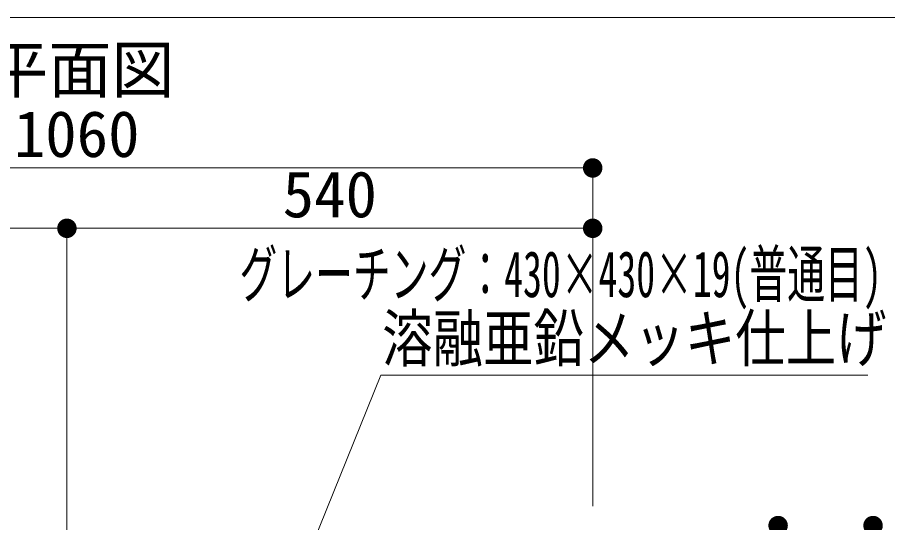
# Model space of a CAD drawing. Units: millimetres at full size, sheet at 1:20. Extents: x -6811 to -1335, y 4070 to 7803.
# Drawn here: x -4136 to -3242, y 7175 to 7693 of the extents above; entities that cross this region are included whole.
import ezdxf
from ezdxf.enums import TextEntityAlignment as Align

# ---------------------------------------------------------------- set-up
doc = ezdxf.new("R2010")
doc.units = ezdxf.units.MM
doc.header["$LTSCALE"] = 20
doc.layers.add('_0-0_', color=7, linetype='Continuous', lineweight=13)
doc.layers.add('寸法', color=1, linetype='Continuous', lineweight=13)
doc.styles.add('ＭＳ ゴシック', font='')
doc.styles.get('ＭＳ ゴシック').set_extended_font_data('MS Gothic')

# ---------------------------------------------------------------- blocks, each defined once
blk = doc.blocks.new('filled_dot')
at = {"color": 0, "linetype": 'Continuous', "lineweight": -2, "const_width": 1.25}
blk.add_lwpolyline([(-0.625, 0, 1), (0.625, 0, 1)], format="xyb", close=True, dxfattribs=at)

msp = doc.modelspace()

# ---------------------------------------------------------------- linework, layer by layer
at = {"layer": '_0-0_', "color": 6}
msp.add_lwpolyline([(-1335.2, 7693.29), (-6811.45, 7693.29), (-6811.45, 4069.66), (-1335.2, 4069.66)], close=True, dxfattribs=at)
at = {"layer": '寸法'}
for p, q in [((-3545, 7538.73), (-4605, 7538.73)), ((-3545, 7191.59), (-3545, 7538.73)), ((-4605, 7476.78), (-4085, 7476.78)), ((-4085, 7476.78), (-3545, 7476.78)), ((-4085, 7151.59), (-4085, 7476.78)), ((-4085, 7151.59), (-4085, 7476.78)), ((-3545, 7191.59), (-3545, 7476.78))]:
    msp.add_line(p, q, dxfattribs=at)
msp.add_lwpolyline([(-3874.5, 7049.03), (-3867, 7067.57), (-3762.44, 7326.04), (-3262.25, 7326.04)], dxfattribs=at)

# ---------------------------------------------------------------- block references
at = {"layer": '寸法', "xscale": 8, "yscale": 8}
for p, rotation in [((-3545, 7538.73), 180), ((-4085, 7476.78), 180), ((-3545, 7476.78), 180), ((-3354.56, 7171.59), 270), ((-3257.06, 7171.59), 270)]:
    msp.add_blockref('filled_dot', p, dxfattribs=dict(at, rotation=rotation))
msp.add_blockref('filled_dot', (-4085, 7476.78), dxfattribs=at)

# ---------------------------------------------------------------- texts
at = {"layer": '寸法', "color": 3, "style": 'ＭＳ ゴシック'}
msp.add_text('平面図', height=47.47, dxfattribs=at).set_placement((-4071.69, 7639.69), align=Align.MIDDLE_CENTER)
at = {"layer": '寸法', "style": 'ＭＳ ゴシック'}
for s, p in [('1060', (-4075, 7573.73)), ('540', (-3815, 7511.78))]:
    msp.add_text(s, height=47.47, dxfattribs=at).set_placement(p, align=Align.MIDDLE_CENTER)
at = {"layer": '寸法', "color": 3, "style": 'ＭＳ ゴシック'}
for s, width, p in [('グレーチング：430×430×19(普通目)', 0.6, (-3907.84, 7391.86)), ('溶融亜鉛メッキ仕上げ', 0.8, (-3761.17, 7325.87))]:
    msp.add_text(s, height=47.47, dxfattribs=dict(at, width=width)).set_placement(p, align=Align.BOTTOM_LEFT)

doc.saveas('drawing.dxf')
